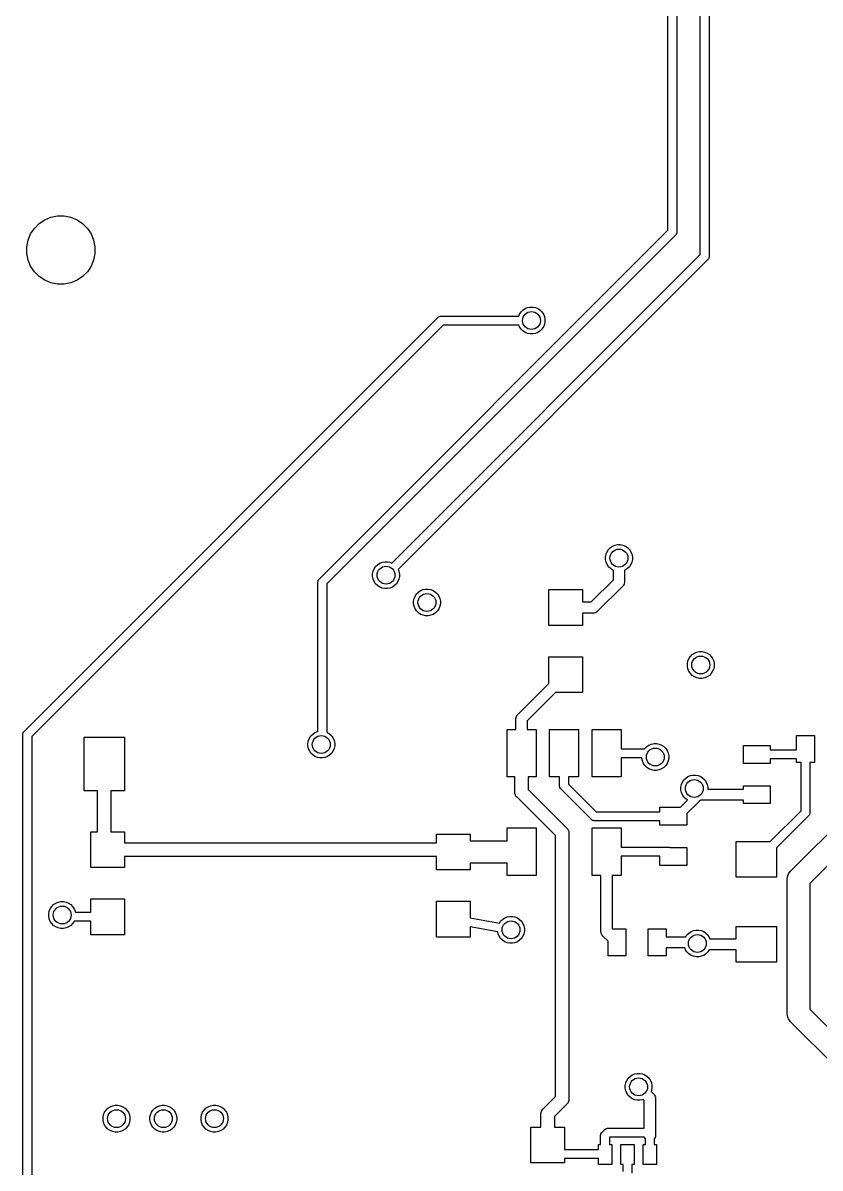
# Model space of a CAD drawing. Extents: x 71 to 174, y -171 to -82.
# Drawn here: x 88.17 to 105.99, y -133.51 to -107.92 of the extents above; entities that cross this region are included whole.
import ezdxf

# ---------------------------------------------------------------- set-up
doc = ezdxf.new("R2010")
doc.units = 0
doc.header["$MEASUREMENT"] = 0
doc.layers.add('BLACK', color=7, linetype='CONTINUOUS')

msp = doc.modelspace()

# ---------------------------------------------------------------- linework, layer by layer
at = {"layer": 'BLACK', "linetype": 'CONTINUOUS'}
for p, q in [((103.313, -113.094), (103.313, -96.4456)), ((103.513, -96.4821), (103.513, -113.131)), ((102.588, -112.549), (102.588, -100.123)), ((102.788, -100.123), (102.788, -112.586)), ((88.5323, -112.405), (88.6571, -112.322)), ((88.6571, -112.322), (88.7958, -112.265)), ((88.7958, -112.265), (88.943, -112.235)), ((88.943, -112.235), (89.0931, -112.235)), ((89.0931, -112.235), (89.2404, -112.265)), ((89.2404, -112.265), (89.379, -112.322)), ((89.379, -112.322), (89.5038, -112.405)), ((88.3428, -112.636), (88.4262, -112.512)), ((88.4262, -112.512), (88.5323, -112.405)), ((89.5038, -112.405), (89.61, -112.512)), ((89.61, -112.512), (89.6934, -112.636)), ((94.7979, -120.34), (102.588, -112.549)), ((102.789, -112.59), (102.787, -112.61)), ((102.788, -112.586), (102.789, -112.59)), ((88.2561, -112.922), (88.2854, -112.775)), ((88.2854, -112.775), (88.3428, -112.636)), ((89.6934, -112.636), (89.7508, -112.775)), ((89.7508, -112.775), (89.7801, -112.922)), ((102.756, -112.665), (94.9651, -120.455)), ((102.759, -112.662), (102.756, -112.665)), ((102.772, -112.646), (102.759, -112.662)), ((102.781, -112.629), (102.772, -112.646)), ((102.785, -112.616), (102.781, -112.629)), ((102.787, -112.61), (102.785, -112.616)), ((88.2561, -113.072), (88.2561, -112.922)), ((88.2854, -113.22), (88.2561, -113.072)), ((89.7801, -113.072), (89.7508, -113.22)), ((89.7801, -112.922), (89.7801, -113.072)), ((96.4171, -119.99), (103.313, -113.094)), ((88.3428, -113.358), (88.2854, -113.22)), ((88.4262, -113.483), (88.3428, -113.358)), ((89.6934, -113.358), (89.61, -113.483)), ((89.7508, -113.22), (89.6934, -113.358)), ((103.48, -113.21), (96.5585, -120.132)), ((103.484, -113.207), (103.48, -113.21)), ((103.497, -113.192), (103.484, -113.207)), ((103.506, -113.174), (103.497, -113.192)), ((103.512, -113.155), (103.506, -113.174)), ((103.513, -113.141), (103.512, -113.155)), ((103.513, -113.131), (103.514, -113.136)), ((103.514, -113.136), (103.513, -113.141)), ((103.513, -113.141), (103.513, -113.141)), ((88.5323, -113.589), (88.4262, -113.483)), ((88.6571, -113.673), (88.5323, -113.589)), ((89.5038, -113.589), (89.379, -113.673)), ((89.61, -113.483), (89.5038, -113.589)), ((88.7958, -113.73), (88.6571, -113.673)), ((88.943, -113.759), (88.7958, -113.73)), ((89.0931, -113.759), (88.943, -113.759)), ((89.2404, -113.73), (89.0931, -113.759)), ((89.379, -113.673), (89.2404, -113.73)), ((99.2728, -114.43), (99.3057, -114.38)), ((99.3057, -114.38), (99.3474, -114.339)), ((99.3474, -114.339), (99.3966, -114.306)), ((99.3966, -114.306), (99.4512, -114.283)), ((99.4512, -114.283), (99.5091, -114.272)), ((99.5091, -114.272), (99.5682, -114.272)), ((99.5682, -114.272), (99.6262, -114.283)), ((99.6262, -114.283), (99.6808, -114.306)), ((99.6808, -114.306), (99.7299, -114.339)), ((99.7299, -114.339), (99.7717, -114.38)), ((99.7717, -114.38), (99.8045, -114.43)), ((88.2026, -123.747), (97.4455, -114.504)), ((97.4455, -114.504), (97.4486, -114.501)), ((97.4486, -114.501), (97.4639, -114.488)), ((97.4639, -114.488), (97.4812, -114.479)), ((97.4812, -114.479), (97.4944, -114.475)), ((97.4944, -114.475), (97.5001, -114.473)), ((97.5001, -114.473), (97.5021, -114.473)), ((97.5021, -114.473), (97.5148, -114.472)), ((97.5148, -114.472), (97.5197, -114.471)), ((97.5148, -114.472), (97.5148, -114.472)), ((97.5197, -114.471), (97.5246, -114.472)), ((97.5246, -114.472), (99.2554, -114.472)), ((99.2554, -114.472), (99.2728, -114.43)), ((99.8045, -114.43), (99.8272, -114.484)), ((99.8272, -114.484), (99.8387, -114.542)), ((99.8387, -114.601), (99.8272, -114.659)), ((99.8387, -114.542), (99.8387, -114.601)), ((97.5611, -114.672), (88.3699, -123.863)), ((99.2554, -114.672), (97.5611, -114.672)), ((99.2728, -114.714), (99.2554, -114.672)), ((99.3057, -114.763), (99.2728, -114.714)), ((99.3474, -114.805), (99.3057, -114.763)), ((99.3966, -114.838), (99.3474, -114.805)), ((99.4512, -114.86), (99.3966, -114.838)), ((99.5091, -114.872), (99.4512, -114.86)), ((99.5682, -114.872), (99.5091, -114.872)), ((99.6262, -114.86), (99.5682, -114.872)), ((99.6808, -114.838), (99.6262, -114.86)), ((99.7299, -114.805), (99.6808, -114.838)), ((99.7717, -114.763), (99.7299, -114.805)), ((99.8045, -114.714), (99.7717, -114.763)), ((99.8272, -114.659), (99.8045, -114.714)), ((101.206, -119.793), (101.229, -119.738)), ((101.229, -119.738), (101.261, -119.689)), ((101.261, -119.689), (101.303, -119.647)), ((101.303, -119.647), (101.352, -119.614)), ((101.352, -119.614), (101.407, -119.592)), ((101.407, -119.592), (101.465, -119.58)), ((101.465, -119.58), (101.524, -119.58)), ((101.524, -119.58), (101.582, -119.592)), ((101.582, -119.592), (101.637, -119.614)), ((101.637, -119.614), (101.686, -119.647)), ((101.686, -119.647), (101.728, -119.689)), ((101.728, -119.689), (101.76, -119.738)), ((101.76, -119.738), (101.783, -119.793)), ((96.0962, -120.028), (96.1454, -119.995)), ((96.1454, -119.995), (96.2, -119.973)), ((96.2, -119.973), (96.2579, -119.961)), ((96.2579, -119.961), (96.317, -119.961)), ((96.317, -119.961), (96.375, -119.973)), ((96.375, -119.973), (96.4171, -119.99)), ((101.194, -119.851), (101.206, -119.793)), ((101.194, -119.91), (101.194, -119.851)), ((101.206, -119.968), (101.194, -119.91)), ((101.229, -120.022), (101.206, -119.968)), ((101.783, -119.968), (101.76, -120.022)), ((101.783, -119.793), (101.794, -119.851)), ((101.794, -119.91), (101.783, -119.968)), ((101.794, -119.851), (101.794, -119.91)), ((95.9875, -120.232), (95.999, -120.174)), ((95.9875, -120.291), (95.9875, -120.232)), ((95.999, -120.174), (96.0216, -120.119)), ((96.0216, -120.119), (96.0545, -120.07)), ((96.0545, -120.07), (96.0962, -120.028)), ((96.5585, -120.132), (96.576, -120.174)), ((96.576, -120.174), (96.5875, -120.232)), ((96.5875, -120.232), (96.5875, -120.291)), ((101.261, -120.072), (101.229, -120.022)), ((101.303, -120.113), (101.261, -120.072)), ((101.352, -120.146), (101.303, -120.113)), ((101.369, -120.153), (101.352, -120.146)), ((101.369, -120.364), (101.369, -120.153)), ((101.637, -120.146), (101.619, -120.153)), ((101.619, -120.153), (101.619, -120.41)), ((101.686, -120.113), (101.637, -120.146)), ((101.728, -120.072), (101.686, -120.113)), ((101.76, -120.022), (101.728, -120.072)), ((94.7646, -120.414), (94.7651, -120.409)), ((94.7651, -120.419), (94.7646, -120.414)), ((94.7651, -120.409), (94.7665, -120.394)), ((94.7651, -120.409), (94.7651, -120.409)), ((94.7651, -123.755), (94.7651, -120.419)), ((94.7665, -120.394), (94.7723, -120.375)), ((94.7723, -120.375), (94.7815, -120.358)), ((94.7815, -120.358), (94.794, -120.343)), ((94.794, -120.343), (94.7979, -120.34)), ((94.9651, -120.455), (94.9651, -123.773)), ((95.999, -120.349), (95.9875, -120.291)), ((96.0216, -120.403), (95.999, -120.349)), ((96.0545, -120.453), (96.0216, -120.403)), ((96.0962, -120.494), (96.0545, -120.453)), ((96.1454, -120.527), (96.0962, -120.494)), ((96.2, -120.55), (96.1454, -120.527)), ((96.4296, -120.527), (96.375, -120.55)), ((96.4787, -120.494), (96.4296, -120.527)), ((96.5205, -120.453), (96.4787, -120.494)), ((96.5533, -120.403), (96.5205, -120.453)), ((96.576, -120.349), (96.5533, -120.403)), ((96.5875, -120.291), (96.576, -120.349)), ((100.874, -120.859), (101.369, -120.364)), ((101.579, -120.508), (101.018, -121.069)), ((101.583, -120.504), (101.579, -120.508)), ((101.589, -120.497), (101.583, -120.504)), ((101.599, -120.485), (101.589, -120.497)), ((101.611, -120.464), (101.599, -120.485)), ((101.613, -120.457), (101.611, -120.464)), ((101.618, -120.44), (101.613, -120.457)), ((101.619, -120.422), (101.618, -120.44)), ((101.619, -120.41), (101.62, -120.416)), ((101.62, -120.416), (101.619, -120.422)), ((101.619, -120.422), (101.619, -120.422)), ((96.2579, -120.561), (96.2, -120.55)), ((96.317, -120.561), (96.2579, -120.561)), ((96.375, -120.55), (96.317, -120.561)), ((96.9019, -120.841), (96.9134, -120.783)), ((96.9134, -120.783), (96.936, -120.729)), ((96.936, -120.729), (96.9689, -120.68)), ((96.9689, -120.68), (97.0106, -120.638)), ((97.0106, -120.638), (97.0598, -120.605)), ((97.0598, -120.605), (97.1144, -120.582)), ((97.1144, -120.582), (97.1723, -120.571)), ((97.1723, -120.571), (97.2314, -120.571)), ((97.2314, -120.571), (97.2894, -120.582)), ((97.2894, -120.582), (97.344, -120.605)), ((97.344, -120.605), (97.3931, -120.638)), ((97.3931, -120.638), (97.4349, -120.68)), ((97.4349, -120.68), (97.4677, -120.729)), ((97.4677, -120.729), (97.4904, -120.783)), ((97.4904, -120.783), (97.5019, -120.841)), ((99.9257, -121.384), (99.9257, -120.584)), ((99.9257, -120.584), (100.676, -120.584)), ((100.676, -120.584), (100.676, -120.859)), ((96.9019, -120.9), (96.9019, -120.841)), ((96.9134, -120.958), (96.9019, -120.9)), ((96.936, -121.013), (96.9134, -120.958)), ((96.9689, -121.062), (96.936, -121.013)), ((97.4677, -121.013), (97.4349, -121.062)), ((97.4904, -120.958), (97.4677, -121.013)), ((97.5019, -120.9), (97.4904, -120.958)), ((97.5019, -120.841), (97.5019, -120.9)), ((100.676, -120.859), (100.874, -120.859)), ((97.0106, -121.104), (96.9689, -121.062)), ((97.0598, -121.137), (97.0106, -121.104)), ((97.1144, -121.159), (97.0598, -121.137)), ((97.1723, -121.171), (97.1144, -121.159)), ((97.2314, -121.171), (97.1723, -121.171)), ((97.2894, -121.159), (97.2314, -121.171)), ((97.344, -121.137), (97.2894, -121.159)), ((97.3931, -121.104), (97.344, -121.137)), ((97.4349, -121.062), (97.3931, -121.104)), ((100.92, -121.109), (100.676, -121.109)), ((100.676, -121.109), (100.676, -121.384)), ((100.926, -121.11), (100.92, -121.109)), ((100.932, -121.109), (100.926, -121.11)), ((100.95, -121.108), (100.932, -121.109)), ((100.932, -121.109), (100.932, -121.109)), ((100.974, -121.101), (100.95, -121.108)), ((100.995, -121.089), (100.974, -121.101)), ((101.015, -121.073), (100.995, -121.089)), ((101.018, -121.069), (101.015, -121.073)), ((100.676, -121.384), (99.9257, -121.384)), ((103.09, -122.077), (103.132, -122.035)), ((103.132, -122.035), (103.181, -122.002)), ((103.181, -122.002), (103.236, -121.979)), ((103.236, -121.979), (103.294, -121.968)), ((103.294, -121.968), (103.353, -121.968)), ((103.353, -121.968), (103.411, -121.979)), ((103.411, -121.979), (103.465, -122.002)), ((103.465, -122.002), (103.515, -122.035)), ((103.515, -122.035), (103.556, -122.077)), ((99.9257, -122.683), (99.9257, -122.084)), ((99.9257, -122.084), (100.676, -122.084)), ((100.676, -122.084), (100.676, -122.884)), ((103.023, -122.238), (103.035, -122.18)), ((103.023, -122.297), (103.023, -122.238)), ((103.035, -122.355), (103.023, -122.297)), ((103.035, -122.18), (103.057, -122.126)), ((103.057, -122.126), (103.09, -122.077)), ((103.556, -122.077), (103.589, -122.126)), ((103.589, -122.126), (103.612, -122.18)), ((103.612, -122.18), (103.623, -122.238)), ((103.623, -122.297), (103.612, -122.355)), ((103.623, -122.238), (103.623, -122.297)), ((103.057, -122.41), (103.035, -122.355)), ((103.09, -122.459), (103.057, -122.41)), ((103.132, -122.501), (103.09, -122.459)), ((103.181, -122.534), (103.132, -122.501)), ((103.236, -122.556), (103.181, -122.534)), ((103.294, -122.568), (103.236, -122.556)), ((103.353, -122.568), (103.294, -122.568)), ((103.411, -122.556), (103.353, -122.568)), ((103.465, -122.534), (103.411, -122.556)), ((103.515, -122.501), (103.465, -122.534)), ((103.556, -122.459), (103.515, -122.501)), ((103.589, -122.41), (103.556, -122.459)), ((103.612, -122.355), (103.589, -122.41)), ((99.2333, -123.375), (99.9257, -122.683)), ((100.077, -122.884), (99.4424, -123.52)), ((100.676, -122.884), (100.077, -122.884)), ((99.1918, -123.468), (99.1924, -123.462)), ((99.1924, -123.474), (99.1918, -123.468)), ((99.1924, -123.462), (99.1942, -123.443)), ((99.1924, -123.462), (99.1924, -123.462)), ((99.1924, -123.711), (99.1924, -123.474)), ((99.1942, -123.443), (99.2013, -123.42)), ((99.2013, -123.42), (99.2129, -123.398)), ((99.2129, -123.398), (99.2286, -123.379)), ((99.2286, -123.379), (99.2333, -123.375)), ((99.4424, -123.52), (99.4424, -123.711)), ((105.34, -126.866), (108.633, -123.573)), ((88.1694, -123.821), (88.1713, -123.802)), ((88.1699, -123.826), (88.1694, -123.821)), ((88.1699, -140.469), (88.1699, -123.826)), ((88.1713, -123.802), (88.1771, -123.783)), ((88.1771, -123.783), (88.1863, -123.766)), ((88.1863, -123.766), (88.1885, -123.763)), ((88.1885, -123.763), (88.1988, -123.75)), ((88.1988, -123.75), (88.2026, -123.747)), ((94.5738, -123.904), (94.6067, -123.855)), ((94.6067, -123.855), (94.6484, -123.813)), ((94.6484, -123.813), (94.6976, -123.78)), ((94.6976, -123.78), (94.7522, -123.757)), ((94.7522, -123.757), (94.7651, -123.755)), ((94.9651, -123.773), (94.9818, -123.78)), ((94.9818, -123.78), (95.0309, -123.813)), ((95.0309, -123.813), (95.0727, -123.855)), ((95.0727, -123.855), (95.1055, -123.904)), ((98.9924, -124.771), (98.9924, -123.711)), ((98.9924, -123.711), (99.1924, -123.711)), ((99.4424, -123.711), (99.6424, -123.711)), ((99.6424, -123.711), (99.6424, -124.771)), ((99.9424, -124.771), (99.9424, -123.711)), ((99.9424, -123.711), (100.592, -123.711)), ((100.592, -123.711), (100.592, -124.771)), ((100.892, -124.771), (100.892, -123.711)), ((100.892, -123.711), (101.542, -123.711)), ((101.542, -123.711), (101.542, -124.141)), ((105.464, -124.167), (105.464, -123.846)), ((105.464, -123.846), (105.864, -123.846)), ((105.864, -123.846), (105.864, -124.446)), ((88.3699, -123.863), (88.3699, -140.433)), ((89.5383, -125.078), (89.5383, -123.878)), ((89.5383, -123.878), (90.4383, -123.878)), ((90.4383, -123.878), (90.4383, -125.078)), ((94.5397, -124.016), (94.5512, -123.958)), ((94.5397, -124.075), (94.5397, -124.016)), ((94.5512, -124.133), (94.5397, -124.075)), ((94.5512, -123.958), (94.5738, -123.904)), ((95.1055, -123.904), (95.1282, -123.958)), ((95.1282, -123.958), (95.1397, -124.016)), ((95.1397, -124.075), (95.1282, -124.133)), ((95.1397, -124.016), (95.1397, -124.075)), ((102.074, -124.134), (102.116, -124.092)), ((102.116, -124.092), (102.165, -124.059)), ((102.165, -124.059), (102.22, -124.037)), ((102.22, -124.037), (102.278, -124.025)), ((102.278, -124.025), (102.337, -124.025)), ((102.337, -124.025), (102.395, -124.037)), ((102.395, -124.037), (102.449, -124.059)), ((102.449, -124.059), (102.499, -124.092)), ((102.499, -124.092), (102.54, -124.134)), ((104.277, -124.467), (104.277, -124.067)), ((104.277, -124.067), (104.877, -124.067)), ((104.877, -124.067), (104.877, -124.167)), ((108.922, -123.991), (105.758, -127.155)), ((94.5738, -124.188), (94.5512, -124.133)), ((94.6067, -124.237), (94.5738, -124.188)), ((94.6484, -124.279), (94.6067, -124.237)), ((94.6976, -124.312), (94.6484, -124.279)), ((94.7522, -124.334), (94.6976, -124.312)), ((94.8101, -124.346), (94.7522, -124.334)), ((94.8692, -124.346), (94.8101, -124.346)), ((94.9272, -124.334), (94.8692, -124.346)), ((94.9818, -124.312), (94.9272, -124.334)), ((95.0309, -124.279), (94.9818, -124.312)), ((95.0727, -124.237), (95.0309, -124.279)), ((95.1055, -124.188), (95.0727, -124.237)), ((95.1282, -124.133), (95.1055, -124.188)), ((101.542, -124.141), (102.069, -124.141)), ((102.007, -124.341), (101.542, -124.341)), ((101.542, -124.341), (101.542, -124.771)), ((102.007, -124.355), (102.007, -124.341)), ((102.019, -124.413), (102.007, -124.355)), ((102.069, -124.141), (102.074, -124.134)), ((102.54, -124.134), (102.573, -124.183)), ((102.573, -124.183), (102.596, -124.238)), ((102.596, -124.238), (102.607, -124.296)), ((102.607, -124.355), (102.596, -124.413)), ((102.607, -124.296), (102.607, -124.355)), ((104.877, -124.167), (105.464, -124.167)), ((105.464, -124.367), (104.877, -124.367)), ((104.877, -124.367), (104.877, -124.467)), ((105.464, -124.446), (105.464, -124.367)), ((102.041, -124.467), (102.019, -124.413)), ((102.074, -124.517), (102.041, -124.467)), ((102.116, -124.558), (102.074, -124.517)), ((102.165, -124.591), (102.116, -124.558)), ((102.22, -124.614), (102.165, -124.591)), ((102.278, -124.625), (102.22, -124.614)), ((102.395, -124.614), (102.337, -124.625)), ((102.449, -124.591), (102.395, -124.614)), ((102.499, -124.558), (102.449, -124.591)), ((102.54, -124.517), (102.499, -124.558)), ((102.573, -124.467), (102.54, -124.517)), ((102.596, -124.413), (102.573, -124.467)), ((104.877, -124.467), (104.277, -124.467)), ((105.564, -124.446), (105.464, -124.446)), ((105.564, -124.651), (105.564, -124.446)), ((105.864, -124.446), (105.764, -124.446)), ((105.764, -124.446), (105.764, -125.561)), ((99.1674, -124.771), (98.9924, -124.771)), ((99.1674, -125.105), (99.1674, -124.771)), ((99.6424, -124.771), (99.4674, -124.771)), ((99.4674, -124.771), (99.4674, -125.051)), ((100.167, -124.771), (99.9424, -124.771)), ((100.167, -124.967), (100.167, -124.771)), ((100.592, -124.771), (100.367, -124.771)), ((100.367, -124.771), (100.367, -124.93)), ((101.542, -124.771), (100.892, -124.771)), ((102.337, -124.625), (102.278, -124.625)), ((102.913, -124.885), (102.946, -124.836)), ((102.946, -124.836), (102.987, -124.795)), ((102.987, -124.795), (103.036, -124.762)), ((103.036, -124.762), (103.091, -124.739)), ((103.091, -124.739), (103.149, -124.728)), ((103.149, -124.728), (103.208, -124.728)), ((103.208, -124.728), (103.266, -124.739)), ((103.266, -124.739), (103.321, -124.762)), ((103.321, -124.762), (103.37, -124.795)), ((103.37, -124.795), (103.412, -124.836)), ((103.412, -124.836), (103.444, -124.885)), ((105.564, -125.524), (105.564, -124.651)), ((105.564, -124.651), (105.564, -124.651)), ((89.8383, -125.078), (89.5383, -125.078)), ((89.8383, -125.995), (89.8383, -125.078)), ((90.4383, -125.078), (90.1383, -125.078)), ((90.1383, -125.078), (90.1383, -125.995)), ((99.1667, -125.113), (99.1674, -125.105)), ((99.1696, -125.142), (99.1667, -125.113)), ((99.4674, -125.051), (100.324, -125.907)), ((100.167, -124.971), (100.167, -124.967)), ((100.167, -124.976), (100.167, -124.971)), ((100.168, -124.982), (100.167, -124.976)), ((100.167, -124.976), (100.167, -124.976)), ((100.169, -124.991), (100.168, -124.982)), ((100.17, -124.995), (100.169, -124.991)), ((100.175, -125.01), (100.17, -124.995)), ((100.184, -125.027), (100.175, -125.01)), ((100.196, -125.042), (100.184, -125.027)), ((100.2, -125.046), (100.196, -125.042)), ((100.87, -125.716), (100.2, -125.046)), ((100.367, -124.93), (100.986, -125.548)), ((102.879, -124.998), (102.89, -124.94)), ((102.879, -125.057), (102.879, -124.998)), ((102.89, -125.115), (102.879, -125.057)), ((102.89, -124.94), (102.913, -124.885)), ((102.913, -125.17), (102.89, -125.115)), ((103.444, -124.885), (103.467, -124.94)), ((103.467, -124.94), (103.479, -124.998)), ((103.479, -124.998), (103.479, -125.042)), ((103.479, -125.042), (104.277, -125.042)), ((104.277, -125.042), (104.277, -124.967)), ((104.277, -124.967), (104.877, -124.967)), ((104.877, -124.967), (104.877, -125.367)), ((99.1781, -125.17), (99.1696, -125.142)), ((99.1921, -125.197), (99.1781, -125.17)), ((99.2061, -125.214), (99.1921, -125.197)), ((99.2108, -125.219), (99.2061, -125.214)), ((99.2061, -125.214), (99.2061, -125.214)), ((99.2165, -125.224), (99.2108, -125.219)), ((100.073, -126.081), (99.2165, -125.224)), ((102.869, -125.448), (103.029, -125.289)), ((102.946, -125.219), (102.913, -125.17)), ((102.987, -125.261), (102.946, -125.219)), ((103.029, -125.289), (102.987, -125.261)), ((103.278, -125.323), (103.011, -125.59)), ((103.282, -125.319), (103.278, -125.323)), ((103.285, -125.316), (103.282, -125.319)), ((103.289, -125.311), (103.285, -125.316)), ((103.285, -125.316), (103.285, -125.316)), ((103.294, -125.304), (103.289, -125.311)), ((103.321, -125.293), (103.294, -125.304)), ((103.323, -125.292), (103.321, -125.293)), ((103.324, -125.292), (103.323, -125.292)), ((104.277, -125.292), (103.324, -125.292)), ((104.277, -125.367), (104.277, -125.292)), ((104.877, -125.367), (104.277, -125.367)), ((100.986, -125.548), (102.411, -125.548)), ((102.411, -125.548), (102.411, -125.448)), ((102.411, -125.448), (102.869, -125.448)), ((103.011, -125.59), (103.011, -125.848)), ((104.876, -126.211), (105.564, -125.524)), ((105.731, -125.64), (105.018, -126.353)), ((105.735, -125.637), (105.731, -125.64)), ((105.747, -125.621), (105.735, -125.637)), ((105.754, -125.608), (105.747, -125.621)), ((105.756, -125.604), (105.754, -125.608)), ((105.762, -125.585), (105.756, -125.604)), ((105.763, -125.577), (105.762, -125.585)), ((105.764, -125.571), (105.763, -125.577)), ((105.764, -125.561), (105.764, -125.566)), ((105.764, -125.566), (105.764, -125.57)), ((105.764, -125.57), (105.764, -125.571)), ((100.873, -125.719), (100.87, -125.716)), ((100.877, -125.723), (100.873, -125.719)), ((100.88, -125.725), (100.877, -125.723)), ((100.877, -125.723), (100.877, -125.723)), ((100.888, -125.732), (100.88, -125.725)), ((100.906, -125.741), (100.888, -125.732)), ((100.925, -125.747), (100.906, -125.741)), ((100.939, -125.748), (100.925, -125.747)), ((100.944, -125.749), (100.939, -125.748)), ((100.939, -125.748), (100.939, -125.748)), ((100.949, -125.748), (100.944, -125.749)), ((102.411, -125.748), (100.949, -125.748)), ((102.411, -125.848), (102.411, -125.748)), ((103.011, -125.848), (102.411, -125.848)), ((89.6895, -126.795), (89.6895, -125.995)), ((89.6895, -125.995), (89.8383, -125.995)), ((90.1383, -125.995), (90.4395, -125.995)), ((90.4395, -125.995), (90.4395, -126.245)), ((97.4181, -126.245), (97.4181, -126.047)), ((97.4181, -126.047), (98.1681, -126.047)), ((98.1681, -126.047), (98.1681, -126.197)), ((98.9924, -126.197), (98.9924, -125.911)), ((98.9924, -125.911), (99.6424, -125.911)), ((99.6424, -125.911), (99.6424, -126.971)), ((100.073, -131.913), (100.073, -126.081)), ((100.324, -125.907), (100.33, -125.912)), ((100.33, -125.912), (100.336, -125.919)), ((100.336, -125.919), (100.348, -125.935)), ((100.348, -125.935), (100.355, -125.948)), ((100.355, -125.948), (100.362, -125.961)), ((100.362, -125.961), (100.371, -125.989)), ((100.371, -125.989), (100.372, -126)), ((100.372, -126), (100.374, -126.018)), ((100.374, -126.018), (100.373, -126.026)), ((100.373, -126.026), (100.373, -131.968)), ((100.892, -126.971), (100.892, -125.911)), ((100.892, -125.911), (101.542, -125.911)), ((101.542, -125.911), (101.542, -126.341)), ((90.4395, -126.245), (97.4181, -126.245)), ((98.1681, -126.197), (98.9924, -126.197)), ((101.542, -126.341), (102.609, -126.341)), ((102.609, -126.341), (102.624, -126.343)), ((102.624, -126.343), (102.642, -126.348)), ((102.642, -126.348), (103.011, -126.348)), ((103.011, -126.348), (103.011, -126.748)), ((104.118, -127.011), (104.118, -126.211)), ((104.118, -126.211), (104.876, -126.211)), ((105.018, -126.353), (105.018, -127.011)), ((97.4181, -126.545), (90.4395, -126.545)), ((90.4395, -126.545), (90.4395, -126.795)), ((97.4181, -126.847), (97.4181, -126.545)), ((102.411, -126.541), (101.542, -126.541)), ((101.542, -126.541), (101.542, -126.971)), ((102.411, -126.748), (102.411, -126.541)), ((90.4395, -126.795), (89.6895, -126.795)), ((98.1681, -126.847), (97.4181, -126.847)), ((98.9924, -126.697), (98.1681, -126.697)), ((98.1681, -126.697), (98.1681, -126.847)), ((98.9924, -126.971), (98.9924, -126.697)), ((103.011, -126.748), (102.411, -126.748)), ((105.284, -126.939), (105.299, -126.912)), ((105.299, -126.912), (105.33, -126.874)), ((105.33, -126.874), (105.34, -126.866)), ((99.6424, -126.971), (98.9924, -126.971)), ((101.092, -126.971), (100.892, -126.971)), ((101.092, -128.226), (101.092, -126.971)), ((101.542, -126.971), (101.342, -126.971)), ((101.342, -126.971), (101.342, -128.165)), ((105.018, -127.011), (104.118, -127.011)), ((105.256, -127.051), (105.261, -127.002)), ((105.258, -127.064), (105.256, -127.051)), ((105.258, -130.05), (105.258, -127.064)), ((105.261, -127.002), (105.276, -126.955)), ((105.276, -126.955), (105.284, -126.939)), ((105.758, -127.155), (105.758, -129.958)), ((88.7826, -127.714), (88.8155, -127.665)), ((88.8155, -127.665), (88.8572, -127.623)), ((88.8572, -127.623), (88.9064, -127.59)), ((88.9064, -127.59), (88.961, -127.567)), ((88.961, -127.567), (89.0189, -127.556)), ((89.0189, -127.556), (89.078, -127.556)), ((89.078, -127.556), (89.136, -127.567)), ((89.136, -127.567), (89.1906, -127.59)), ((89.1906, -127.59), (89.2397, -127.623)), ((89.2397, -127.623), (89.2815, -127.665)), ((89.2815, -127.665), (89.3143, -127.714)), ((89.6895, -127.795), (89.6895, -127.495)), ((89.6895, -127.495), (90.4395, -127.495)), ((90.4395, -127.495), (90.4395, -128.295)), ((97.4181, -128.347), (97.4181, -127.547)), ((97.4181, -127.547), (98.1681, -127.547)), ((98.1681, -127.547), (98.1681, -127.915)), ((88.7485, -127.826), (88.76, -127.768)), ((88.7485, -127.885), (88.7485, -127.826)), ((88.76, -127.943), (88.7485, -127.885)), ((88.76, -127.768), (88.7826, -127.714)), ((88.7826, -127.998), (88.76, -127.943)), ((89.3143, -127.714), (89.337, -127.768)), ((89.337, -127.768), (89.3422, -127.795)), ((89.3422, -127.795), (89.6895, -127.795)), ((98.1681, -127.915), (98.8209, -128.036)), ((98.8902, -127.953), (98.9394, -127.92)), ((98.9394, -127.92), (98.994, -127.898)), ((98.994, -127.898), (99.0519, -127.886)), ((99.0519, -127.886), (99.111, -127.886)), ((99.111, -127.886), (99.169, -127.898)), ((99.169, -127.898), (99.2236, -127.92)), ((99.2236, -127.92), (99.2727, -127.953)), ((88.8155, -128.047), (88.7826, -127.998)), ((88.8572, -128.089), (88.8155, -128.047)), ((88.9064, -128.122), (88.8572, -128.089)), ((88.961, -128.144), (88.9064, -128.122)), ((89.0189, -128.156), (88.961, -128.144)), ((89.078, -128.156), (89.0189, -128.156)), ((89.136, -128.144), (89.078, -128.156)), ((89.1906, -128.122), (89.136, -128.144)), ((89.2397, -128.089), (89.1906, -128.122)), ((89.2815, -128.047), (89.2397, -128.089)), ((89.3143, -127.998), (89.2815, -128.047)), ((89.3157, -127.995), (89.3143, -127.998)), ((89.6895, -127.995), (89.3157, -127.995)), ((89.6895, -128.295), (89.6895, -127.995)), ((98.7849, -128.233), (98.1681, -128.118)), ((98.1681, -128.118), (98.1681, -128.347)), ((98.8209, -128.036), (98.8485, -127.995)), ((98.8485, -127.995), (98.8902, -127.953)), ((99.2727, -127.953), (99.3145, -127.995)), ((99.3145, -127.995), (99.3473, -128.044)), ((99.3473, -128.044), (99.37, -128.099)), ((99.37, -128.099), (99.3815, -128.157)), ((99.3815, -128.157), (99.3815, -128.216)), ((101.342, -128.165), (101.651, -128.165)), ((101.651, -128.165), (101.651, -128.765)), ((102.151, -128.765), (102.151, -128.165)), ((102.151, -128.165), (102.551, -128.165)), ((102.551, -128.165), (102.551, -128.34)), ((103.105, -128.225), (103.16, -128.202)), ((103.16, -128.202), (103.218, -128.191)), ((103.218, -128.191), (103.277, -128.191)), ((103.277, -128.191), (103.335, -128.202)), ((103.335, -128.202), (103.389, -128.225)), ((104.118, -128.386), (104.118, -128.111)), ((104.118, -128.111), (105.018, -128.111)), ((105.018, -128.111), (105.018, -128.911)), ((90.4395, -128.295), (89.6895, -128.295)), ((98.1681, -128.347), (97.4181, -128.347)), ((98.793, -128.274), (98.7849, -128.233)), ((98.8156, -128.328), (98.793, -128.274)), ((98.8485, -128.377), (98.8156, -128.328)), ((98.8902, -128.419), (98.8485, -128.377)), ((98.9394, -128.452), (98.8902, -128.419)), ((98.994, -128.475), (98.9394, -128.452)), ((99.2236, -128.452), (99.169, -128.475)), ((99.2727, -128.419), (99.2236, -128.452)), ((99.3145, -128.377), (99.2727, -128.419)), ((99.3473, -128.328), (99.3145, -128.377)), ((99.37, -128.274), (99.3473, -128.328)), ((99.3815, -128.216), (99.37, -128.274)), ((101.092, -128.232), (101.092, -128.226)), ((101.094, -128.256), (101.092, -128.232)), ((101.101, -128.28), (101.094, -128.256)), ((101.113, -128.302), (101.101, -128.28)), ((101.125, -128.316), (101.113, -128.302)), ((101.129, -128.321), (101.125, -128.316)), ((101.133, -128.325), (101.129, -128.321)), ((101.251, -128.442), (101.133, -128.325)), ((101.251, -128.765), (101.251, -128.442)), ((102.551, -128.34), (102.987, -128.34)), ((102.987, -128.34), (103.014, -128.3)), ((103.014, -128.3), (103.056, -128.258)), ((103.056, -128.258), (103.105, -128.225)), ((103.389, -128.225), (103.438, -128.258)), ((103.438, -128.258), (103.48, -128.3)), ((103.48, -128.3), (103.513, -128.349)), ((103.513, -128.349), (103.528, -128.386)), ((103.528, -128.386), (104.118, -128.386)), ((99.0519, -128.486), (98.994, -128.475)), ((99.111, -128.486), (99.0519, -128.486)), ((99.169, -128.475), (99.111, -128.486)), ((102.964, -128.59), (102.551, -128.59)), ((102.551, -128.59), (102.551, -128.765)), ((102.981, -128.633), (102.964, -128.59)), ((103.014, -128.682), (102.981, -128.633)), ((103.056, -128.724), (103.014, -128.682)), ((103.48, -128.682), (103.438, -128.724)), ((103.511, -128.636), (103.48, -128.682)), ((104.118, -128.636), (103.511, -128.636)), ((104.118, -128.911), (104.118, -128.636)), ((101.651, -128.765), (101.251, -128.765)), ((102.551, -128.765), (102.151, -128.765)), ((103.105, -128.757), (103.056, -128.724)), ((103.16, -128.779), (103.105, -128.757)), ((103.218, -128.791), (103.16, -128.779)), ((103.277, -128.791), (103.218, -128.791)), ((103.335, -128.779), (103.277, -128.791)), ((103.389, -128.757), (103.335, -128.779)), ((103.438, -128.724), (103.389, -128.757)), ((105.018, -128.911), (104.118, -128.911)), ((105.758, -129.958), (106.678, -130.878)), ((105.256, -130.062), (105.258, -130.05)), ((105.261, -130.111), (105.256, -130.062)), ((105.276, -130.158), (105.261, -130.111)), ((105.287, -130.179), (105.276, -130.158)), ((105.299, -130.201), (105.287, -130.179)), ((105.33, -130.24), (105.299, -130.201)), ((105.34, -130.247), (105.33, -130.24)), ((106.324, -131.232), (105.34, -130.247)), ((101.667, -131.554), (101.7, -131.504)), ((101.7, -131.504), (101.742, -131.463)), ((101.742, -131.463), (101.791, -131.43)), ((101.791, -131.43), (101.846, -131.407)), ((101.846, -131.407), (101.904, -131.396)), ((101.904, -131.396), (101.963, -131.396)), ((101.963, -131.396), (102.021, -131.407)), ((102.021, -131.407), (102.075, -131.43)), ((102.075, -131.43), (102.124, -131.463)), ((102.124, -131.463), (102.166, -131.504)), ((102.166, -131.504), (102.199, -131.554)), ((101.633, -131.666), (101.645, -131.608)), ((101.633, -131.725), (101.633, -131.666)), ((101.645, -131.783), (101.633, -131.725)), ((101.645, -131.608), (101.667, -131.554)), ((101.667, -131.838), (101.645, -131.783)), ((102.199, -131.554), (102.222, -131.608)), ((102.222, -131.783), (102.214, -131.8)), ((102.222, -131.608), (102.233, -131.666)), ((102.233, -131.725), (102.222, -131.783)), ((102.233, -131.666), (102.233, -131.725)), ((99.8003, -132.186), (100.073, -131.913)), ((100.362, -132.033), (100.348, -132.059)), ((100.371, -132.005), (100.362, -132.033)), ((100.373, -131.983), (100.371, -132.005)), ((100.373, -131.968), (100.374, -131.975)), ((100.374, -131.975), (100.373, -131.983)), ((100.373, -131.983), (100.373, -131.983)), ((101.7, -131.887), (101.667, -131.838)), ((101.742, -131.929), (101.7, -131.887)), ((101.791, -131.962), (101.742, -131.929)), ((101.846, -131.984), (101.791, -131.962)), ((101.904, -131.996), (101.846, -131.984)), ((101.963, -131.996), (101.904, -131.996)), ((102.021, -131.984), (101.963, -131.996)), ((102.038, -131.977), (102.021, -131.984)), ((102.06, -132), (102.038, -131.977)), ((102.06, -132.622), (102.06, -132)), ((102.214, -131.8), (102.269, -131.855)), ((102.269, -131.855), (102.274, -131.859)), ((102.274, -131.859), (102.278, -131.864)), ((102.278, -131.864), (102.29, -131.878)), ((102.29, -131.878), (102.29, -131.878)), ((102.29, -131.878), (102.301, -131.9)), ((102.301, -131.9), (102.308, -131.923)), ((102.308, -131.923), (102.31, -131.942)), ((102.31, -131.942), (102.31, -131.942)), ((102.31, -131.942), (102.311, -131.948)), ((102.311, -131.948), (102.31, -131.954)), ((102.31, -131.954), (102.31, -132.788)), ((89.9746, -132.318), (89.9972, -132.264)), ((89.9972, -132.264), (90.03, -132.214)), ((90.03, -132.214), (90.0718, -132.173)), ((90.0718, -132.173), (90.121, -132.14)), ((90.121, -132.14), (90.1756, -132.117)), ((90.1756, -132.117), (90.2335, -132.106)), ((90.2335, -132.106), (90.2926, -132.106)), ((90.2926, -132.106), (90.3506, -132.117)), ((90.3506, -132.117), (90.4052, -132.14)), ((90.4052, -132.14), (90.4543, -132.173)), ((90.4543, -132.173), (90.4961, -132.214)), ((90.4961, -132.214), (90.5289, -132.264)), ((90.5289, -132.264), (90.5515, -132.318)), ((91.0206, -132.318), (91.0432, -132.264)), ((91.0432, -132.264), (91.0761, -132.214)), ((91.0761, -132.214), (91.1178, -132.173)), ((91.1178, -132.173), (91.167, -132.14)), ((91.167, -132.14), (91.2216, -132.117)), ((91.2216, -132.117), (91.2795, -132.106)), ((91.2795, -132.106), (91.3386, -132.106)), ((91.3386, -132.106), (91.3966, -132.117)), ((91.3966, -132.117), (91.4512, -132.14)), ((91.4512, -132.14), (91.5003, -132.173)), ((91.5003, -132.173), (91.5421, -132.214)), ((91.5421, -132.214), (91.5749, -132.264)), ((91.5749, -132.264), (91.5976, -132.318)), ((92.1636, -132.318), (92.1862, -132.264)), ((92.1862, -132.264), (92.2191, -132.214)), ((92.2191, -132.214), (92.2608, -132.173)), ((92.2608, -132.173), (92.31, -132.14)), ((92.31, -132.14), (92.3646, -132.117)), ((92.3646, -132.117), (92.4225, -132.106)), ((92.4225, -132.106), (92.4816, -132.106)), ((92.4816, -132.106), (92.5396, -132.117)), ((92.5396, -132.117), (92.5942, -132.14)), ((92.5942, -132.14), (92.6433, -132.173)), ((92.6433, -132.173), (92.6851, -132.214)), ((92.6851, -132.214), (92.7179, -132.264)), ((92.7179, -132.264), (92.7406, -132.318)), ((99.7504, -132.297), (99.7512, -132.29)), ((99.7512, -132.305), (99.7504, -132.297)), ((99.7512, -132.29), (99.7533, -132.268)), ((99.7533, -132.268), (99.7619, -132.24)), ((99.7619, -132.24), (99.7754, -132.214)), ((99.7754, -132.214), (99.7758, -132.214)), ((99.7758, -132.214), (99.7899, -132.196)), ((99.7899, -132.196), (99.7946, -132.191)), ((99.7946, -132.191), (99.8003, -132.186)), ((100.324, -132.087), (100.051, -132.359)), ((100.33, -132.082), (100.324, -132.087)), ((100.339, -132.071), (100.33, -132.082)), ((100.348, -132.059), (100.339, -132.071)), ((89.9631, -132.376), (89.9746, -132.318)), ((89.9631, -132.435), (89.9631, -132.376)), ((89.9746, -132.493), (89.9631, -132.435)), ((89.9972, -132.548), (89.9746, -132.493)), ((90.03, -132.597), (89.9972, -132.548)), ((90.5289, -132.548), (90.4961, -132.597)), ((90.5515, -132.493), (90.5289, -132.548)), ((90.5515, -132.318), (90.5631, -132.376)), ((90.5631, -132.435), (90.5515, -132.493)), ((90.5631, -132.376), (90.5631, -132.435)), ((91.0091, -132.376), (91.0206, -132.318)), ((91.0091, -132.435), (91.0091, -132.376)), ((91.0206, -132.493), (91.0091, -132.435)), ((91.0432, -132.548), (91.0206, -132.493)), ((91.0761, -132.597), (91.0432, -132.548)), ((91.5749, -132.548), (91.5421, -132.597)), ((91.5976, -132.493), (91.5749, -132.548)), ((91.5976, -132.318), (91.6091, -132.376)), ((91.6091, -132.435), (91.5976, -132.493)), ((91.6091, -132.376), (91.6091, -132.435)), ((92.1521, -132.376), (92.1636, -132.318)), ((92.1521, -132.435), (92.1521, -132.376)), ((92.1636, -132.493), (92.1521, -132.435)), ((92.1862, -132.548), (92.1636, -132.493)), ((92.2191, -132.597), (92.1862, -132.548)), ((92.7179, -132.548), (92.6851, -132.597)), ((92.7406, -132.493), (92.7179, -132.548)), ((92.7406, -132.318), (92.7521, -132.376)), ((92.7521, -132.435), (92.7406, -132.493)), ((92.7521, -132.376), (92.7521, -132.435)), ((99.7512, -132.597), (99.7512, -132.305)), ((100.051, -132.359), (100.051, -132.597)), ((90.0718, -132.639), (90.03, -132.597)), ((90.121, -132.672), (90.0718, -132.639)), ((90.1756, -132.694), (90.121, -132.672)), ((90.2335, -132.706), (90.1756, -132.694)), ((90.2926, -132.706), (90.2335, -132.706)), ((90.3506, -132.694), (90.2926, -132.706)), ((90.4052, -132.672), (90.3506, -132.694)), ((90.4543, -132.639), (90.4052, -132.672)), ((90.4961, -132.597), (90.4543, -132.639)), ((91.1178, -132.639), (91.0761, -132.597)), ((91.167, -132.672), (91.1178, -132.639)), ((91.2216, -132.694), (91.167, -132.672)), ((91.2795, -132.706), (91.2216, -132.694)), ((91.3386, -132.706), (91.2795, -132.706)), ((91.3966, -132.694), (91.3386, -132.706)), ((91.4512, -132.672), (91.3966, -132.694)), ((91.5003, -132.639), (91.4512, -132.672)), ((91.5421, -132.597), (91.5003, -132.639)), ((92.2608, -132.639), (92.2191, -132.597)), ((92.31, -132.672), (92.2608, -132.639)), ((92.3646, -132.694), (92.31, -132.672)), ((92.4225, -132.706), (92.3646, -132.694)), ((92.4816, -132.706), (92.4225, -132.706)), ((92.5396, -132.694), (92.4816, -132.706)), ((92.5942, -132.672), (92.5396, -132.694)), ((92.6433, -132.639), (92.5942, -132.672)), ((92.6851, -132.597), (92.6433, -132.639)), ((99.5262, -133.397), (99.5262, -132.597)), ((99.5262, -132.597), (99.7512, -132.597)), ((100.051, -132.597), (100.276, -132.597)), ((100.276, -132.597), (100.276, -133.097)), ((101.085, -132.782), (101.087, -132.762)), ((101.085, -132.787), (101.085, -132.782)), ((101.085, -132.982), (101.085, -132.787)), ((101.087, -132.762), (101.092, -132.743)), ((101.092, -132.743), (101.102, -132.726)), ((101.102, -132.726), (101.114, -132.711)), ((101.102, -132.726), (101.102, -132.726)), ((101.114, -132.711), (101.118, -132.708)), ((101.118, -132.708), (101.171, -132.655)), ((101.171, -132.655), (101.174, -132.651)), ((101.174, -132.651), (101.189, -132.638)), ((101.189, -132.638), (101.207, -132.629)), ((101.207, -132.629), (101.22, -132.625)), ((101.22, -132.625), (101.226, -132.623)), ((101.226, -132.623), (101.228, -132.623)), ((101.228, -132.623), (101.24, -132.622)), ((101.24, -132.622), (101.245, -132.621)), ((101.24, -132.622), (101.24, -132.622)), ((101.245, -132.621), (101.25, -132.622)), ((101.25, -132.622), (102.06, -132.622)), ((102.308, -132.806), (102.301, -132.83)), ((102.31, -132.788), (102.308, -132.806)), ((101.035, -132.982), (101.085, -132.982)), ((101.035, -133.097), (101.035, -132.982)), ((101.287, -132.822), (101.285, -132.823)), ((101.285, -132.823), (101.285, -132.982)), ((101.285, -132.982), (101.335, -132.982)), ((102.067, -132.822), (101.287, -132.822)), ((101.335, -132.982), (101.335, -133.432)), ((101.535, -133.432), (101.535, -132.982)), ((101.535, -132.982), (101.835, -132.982)), ((101.835, -132.982), (101.835, -133.432)), ((102.035, -133.432), (102.035, -132.982)), ((102.035, -132.982), (102.085, -132.982)), ((102.069, -132.83), (102.067, -132.822)), ((102.081, -132.852), (102.069, -132.83)), ((102.085, -132.857), (102.081, -132.852)), ((102.085, -132.982), (102.085, -132.857)), ((102.29, -132.852), (102.285, -132.857)), ((102.285, -132.857), (102.285, -132.982)), ((102.285, -132.982), (102.335, -132.982)), ((102.301, -132.83), (102.29, -132.852)), ((102.335, -132.982), (102.335, -133.432)), ((100.276, -133.097), (101.035, -133.097)), ((101.035, -133.297), (100.276, -133.297)), ((100.276, -133.297), (100.276, -133.397)), ((101.035, -133.432), (101.035, -133.297)), ((100.276, -133.397), (99.5262, -133.397)), ((101.335, -133.432), (101.035, -133.432)), ((101.585, -133.432), (101.535, -133.432)), ((101.585, -133.59), (101.585, -133.432)), ((101.835, -133.432), (101.785, -133.432)), ((101.785, -133.432), (101.785, -133.627)), ((102.335, -133.432), (102.035, -133.432))]:
    msp.add_line(p, q, dxfattribs=at)
at = {"layer": 'BLACK'}
for centre in [(99.5387, -114.572), (101.494, -119.88), (96.2875, -120.261), (97.2019, -120.871), (103.323, -122.268), (94.8397, -124.046), (102.307, -124.325), (103.179, -125.028), (89.0485, -127.856), (99.0815, -128.186), (103.247, -128.491), (101.933, -131.696), (90.2631, -132.406), (91.3091, -132.406), (92.4521, -132.406)]:
    msp.add_circle(centre, 0.2, dxfattribs=at)

doc.saveas('drawing.dxf')
